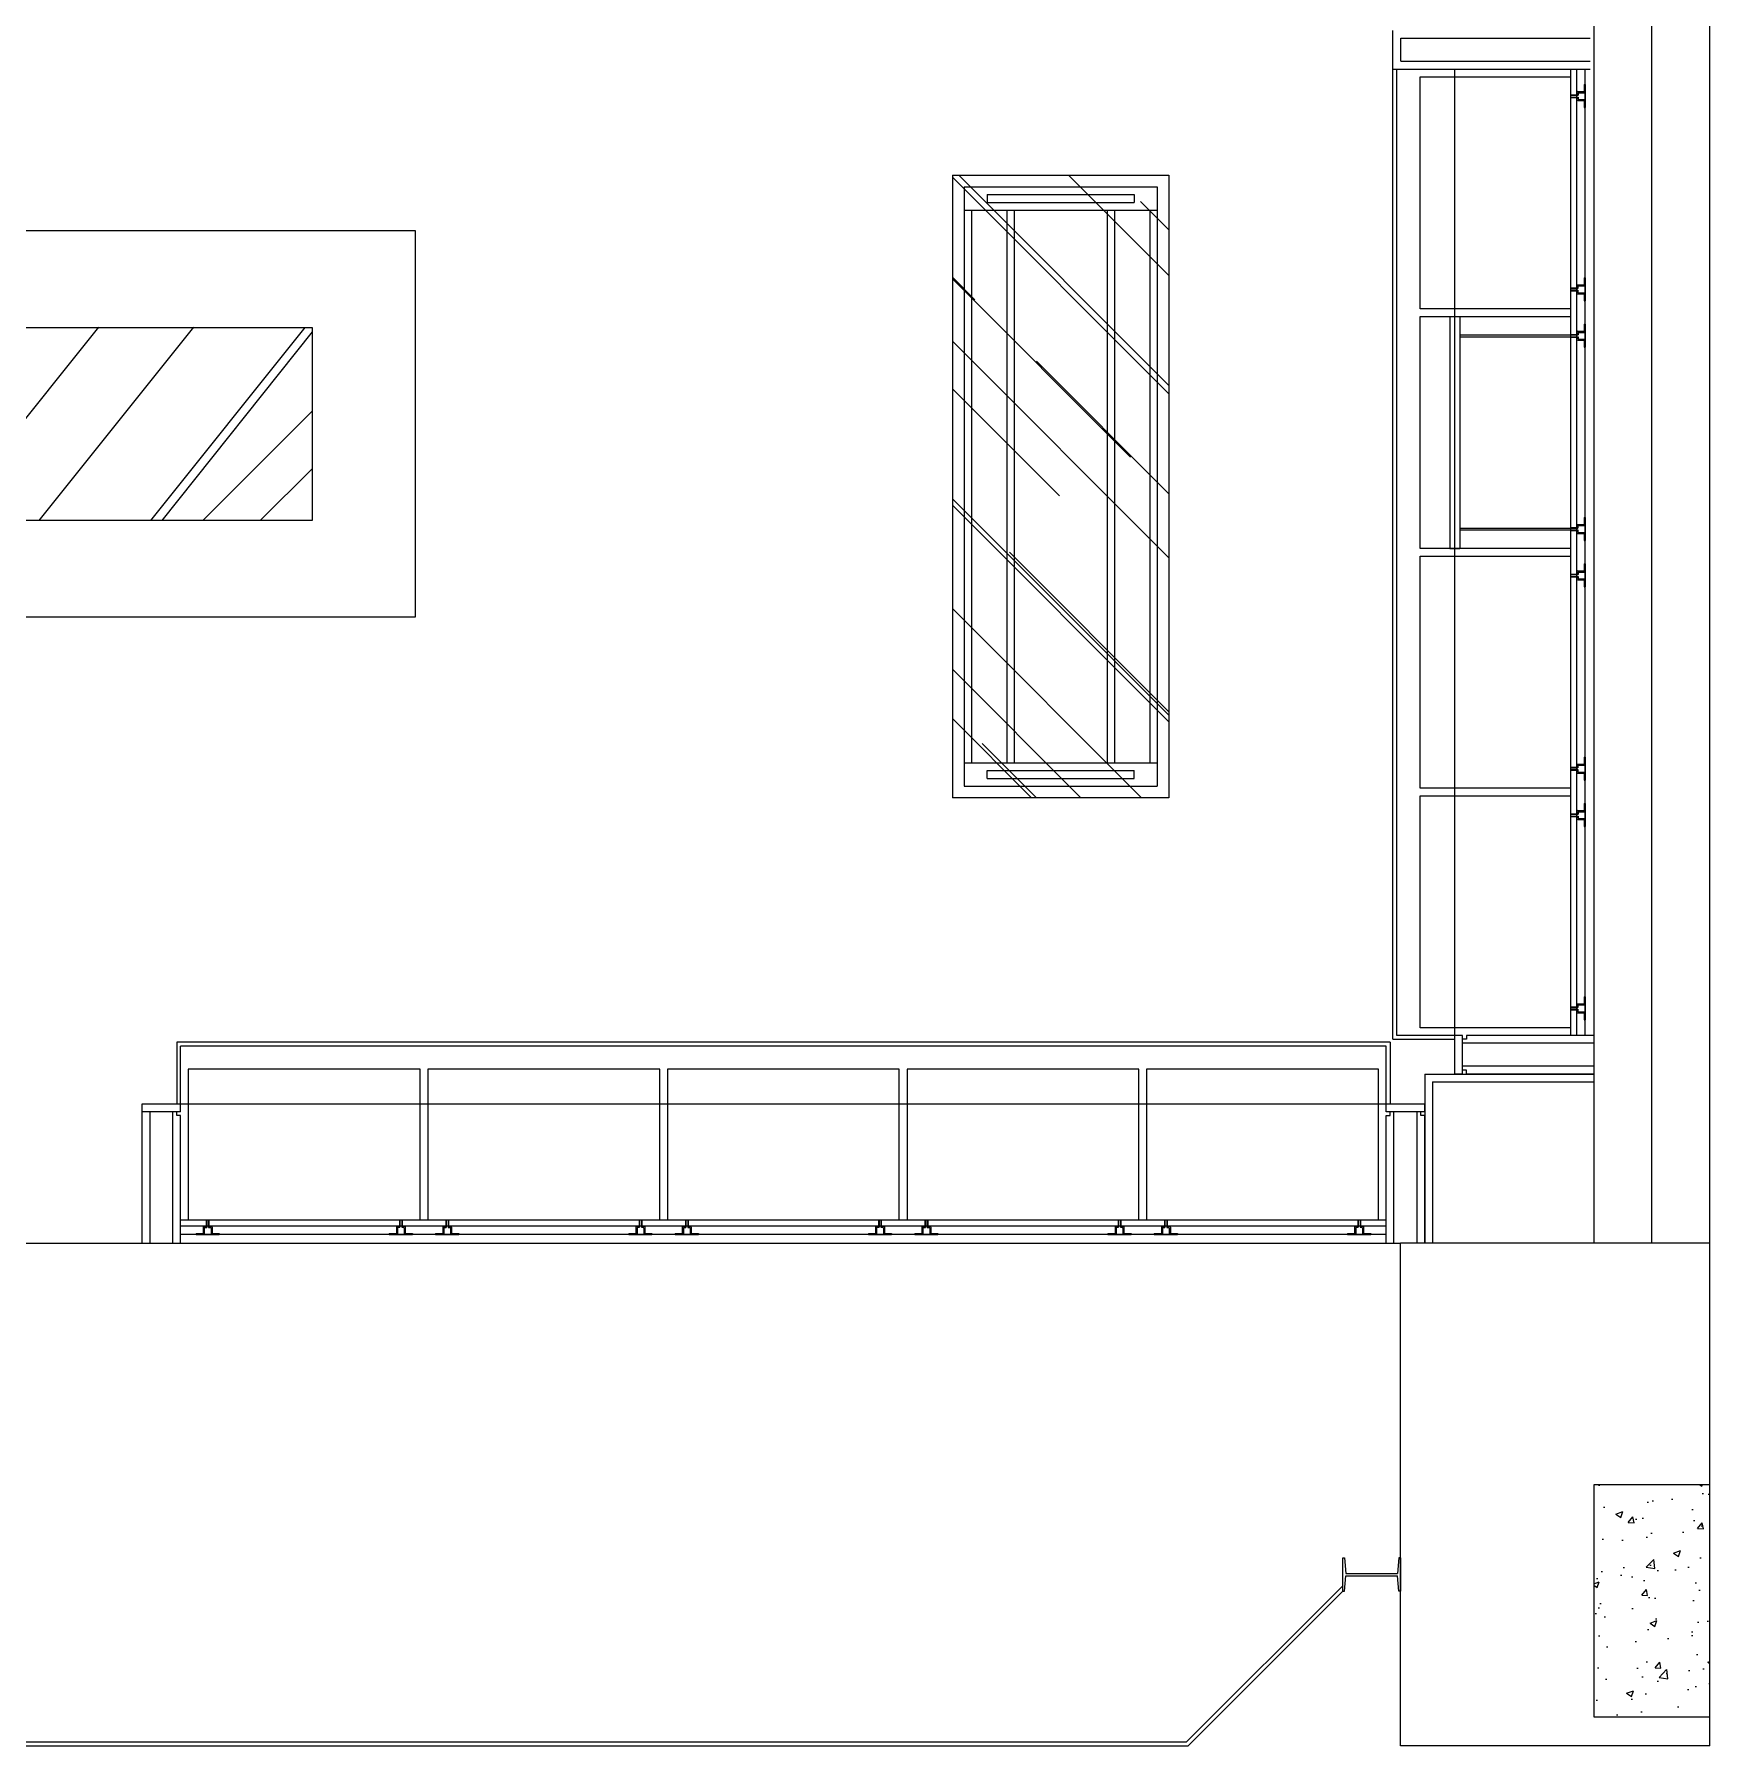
# Model space of a CAD drawing. Extents: x 1231 to 2855, y 3260 to 5268.
# Drawn here: x 2370.7 to 2804.3, y 3695 to 4137.8 of the extents above; entities that cross this region are included whole.
import ezdxf

# ---------------------------------------------------------------- set-up
doc = ezdxf.new("R2010")
doc.units = 0
doc.header["$LTSCALE"] = 20
doc.header["$MEASUREMENT"] = 0
for name, color, linetype in [('ACO', 2, 'CONTINUOUS'), ('COTAS', 4, 'CONTINUOUS'), ('MADEIRA', 1, 'CONTINUOUS'), ('METAL', 2, 'CONTINUOUS'), ('MOB', 1, 'CONTINUOUS'), ('PAREDE', 251, 'CONTINUOUS'), ('PILAR', 5, 'CONTINUOUS'), ('VIDRO', 3, 'CONTINUOUS')]:
    doc.layers.add(name, color=color, linetype=linetype)

# ---------------------------------------------------------------- blocks, each defined once
blk = doc.blocks.new('i1')
at = {"layer": 'METAL'}
for p, q in [((8703.43, 171.12), (8703.43, 179.72)), ((8703.43, 179.72), (8703.93, 179.72)), ((8703.93, 179.72), (8704.23, 175.72)), ((8717.93, 179.72), (8717.63, 175.72)), ((8718.43, 179.72), (8717.93, 179.72)), ((8718.43, 171.12), (8718.43, 179.72)), ((8703.93, 171.12), (8704.23, 175.12)), ((8717.63, 175.72), (8704.23, 175.72)), ((8717.63, 175.12), (8704.23, 175.12)), ((8717.93, 171.12), (8717.63, 175.12)), ((8703.43, 171.12), (8703.93, 171.12)), ((8718.43, 171.12), (8717.93, 171.12))]:
    blk.add_line(p, q, dxfattribs=at)

msp = doc.modelspace()

# ---------------------------------------------------------------- hatches: boundary and pattern name
at = {"layer": 'ACO'}
h = msp.add_hatch(dxfattribs=at)
h.set_pattern_fill('AR-CONC', color=6, scale=2.5, style=0)
h.set_pattern_definition([(50, (0, 0), (17.931505, -1.568803), [1.875, -20.625]), (355, (0, 0), (-3.46878, 18.8048), [1.5, -16.5]), (100.4514, (1.494, -0.13), (14.462735, 17.23599), [1.593505, -17.52855]), (46.1842, (0, 5), (26.68103, -4.13798), [2.8125, -30.9375]), (96.6356, (2.223, 4.655), (23.36657, 24.35295), [2.39026, -26.29283]), (351.1842, (0, 5), (23.36655, 24.35297), [2.25, -24.75]), (21, (2.5, 3.75), (14.922676, -10.06547), [1.875, -20.625]), (326, (2.5, 3.75), (6.08288, 18.12875), [1.5, -16.5]), (71.4514, (3.744, 2.911), (21.005566, 8.06326), [1.593505, -17.52855]), (37.5, (0, 0), (0.303996, 8.322346), [0, -16.3, 0, -16.75, 0, -16.5625]), (7.5, (0, 0), (6.576738, 9.860293), [0, -9.55, 0, -15.925, 0, -6.3125]), (327.5, (-5.575, 0), (13.345561, -0.563872), [0, -6.25, 0, -19.5, 0, -25.875]), (317.5, (-8.075, 0), (14.579654, 2.502625), [0, -8.125, 0, -12.95, 0, -18.375])])
h.paths.add_polyline_path([(2774.34, 3702.51), (2804.34, 3702.51), (2804.34, 3762.51), (2774.34, 3762.51)])
at = {"layer": 'VIDRO'}
h = msp.add_hatch(dxfattribs=at)
h.set_pattern_fill('AR-RROOF', color=124, scale=30, angle=855, style=0)
h.set_pattern_definition([(135, (7243.245, 8884.41), (-67.88225, 25.45584), [450, -60, 150, -30]), (135, (7204.425, 8902.018), (-7.00036, -49.42676), [90, -9.9, 180, -22.5]), (135, (7214.607, 8876.986), (-124.521504, 96.09581), [240, -42, 120, -30])])
h.paths.add_polyline_path([(2608.35, 4101.27), (2664.35, 4101.27), (2664.35, 3940.27), (2608.35, 3940.27)])

# ---------------------------------------------------------------- linework, layer by layer
at = {"layer": 'ACO'}
for p, q in [((2768.36, 4122.12), (2769.96, 4122.12)), ((2769.96, 4122.72), (2769.96, 4122.12)), ((2770.16, 4122.92), (2771.81, 4122.92)), ((2770.24, 4122.44), (2770.24, 4122.02)), ((2770.44, 4122.64), (2772.11, 4122.64)), ((2771.81, 4124.77), (2772.11, 4124.77)), ((2771.81, 4124.77), (2771.81, 4122.92)), ((2772.11, 4124.77), (2772.11, 4118.77)), ((2768.36, 4122.02), (2770.24, 4122.02)), ((2768.36, 4121.52), (2770.24, 4121.52)), ((2768.36, 4121.42), (2769.96, 4121.42)), ((2769.96, 4121.42), (2769.96, 4120.82)), ((2770.16, 4120.62), (2771.81, 4120.62)), ((2770.24, 4121.52), (2770.24, 4121.1)), ((2770.44, 4120.9), (2772.11, 4120.9)), ((2771.81, 4120.62), (2771.81, 4118.77)), ((2771.81, 4118.77), (2772.11, 4118.77)), ((2622.39, 4092.27), (2622.39, 3949.27)), ((2624.3, 4092.27), (2624.3, 3949.27)), ((2648.39, 4092.27), (2648.39, 3949.27)), ((2650.3, 4092.27), (2650.3, 3949.27)), ((2771.8, 4074.77), (2771.8, 4072.92)), ((2771.8, 4074.77), (2772.1, 4074.77)), ((2772.1, 4074.77), (2772.1, 4068.77)), ((2768.35, 4072.12), (2769.95, 4072.12)), ((2768.35, 4072.02), (2770.23, 4072.02)), ((2768.35, 4071.52), (2770.23, 4071.52)), ((2768.35, 4071.42), (2769.95, 4071.42)), ((2769.95, 4072.72), (2769.95, 4072.12)), ((2769.95, 4071.42), (2769.95, 4070.82)), ((2770.15, 4072.92), (2771.8, 4072.92)), ((2770.15, 4070.62), (2771.8, 4070.62)), ((2770.23, 4072.44), (2770.23, 4072.02)), ((2770.23, 4071.52), (2770.23, 4071.1)), ((2770.43, 4072.64), (2772.1, 4072.64)), ((2770.43, 4070.9), (2772.1, 4070.9)), ((2771.8, 4070.62), (2771.8, 4068.77)), ((2771.8, 4068.77), (2772.1, 4068.77)), ((2768.36, 4060.12), (2769.96, 4060.12)), ((2769.96, 4060.72), (2769.96, 4060.12)), ((2770.16, 4060.92), (2771.81, 4060.92)), ((2770.24, 4060.44), (2770.24, 4060.02)), ((2770.44, 4060.64), (2772.11, 4060.64)), ((2771.81, 4062.77), (2771.81, 4060.92)), ((2771.81, 4062.77), (2772.11, 4062.77)), ((2772.11, 4062.77), (2772.11, 4056.77)), ((2768.36, 4060.02), (2770.24, 4060.02)), ((2768.36, 4059.52), (2770.24, 4059.52)), ((2768.36, 4059.42), (2769.96, 4059.42)), ((2769.96, 4059.42), (2769.96, 4058.82)), ((2770.16, 4058.62), (2771.81, 4058.62)), ((2770.24, 4059.52), (2770.24, 4059.1)), ((2770.44, 4058.9), (2772.11, 4058.9)), ((2771.81, 4058.62), (2771.81, 4056.77)), ((2771.81, 4056.77), (2772.11, 4056.77)), ((2771.8, 4012.77), (2772.1, 4012.77)), ((2771.8, 4012.77), (2771.8, 4010.92)), ((2772.1, 4012.77), (2772.1, 4006.77)), ((2768.35, 4010.12), (2769.95, 4010.12)), ((2768.35, 4010.02), (2770.23, 4010.02)), ((2768.35, 4009.52), (2770.23, 4009.52)), ((2768.35, 4009.42), (2769.95, 4009.42)), ((2769.95, 4010.72), (2769.95, 4010.12)), ((2769.95, 4009.42), (2769.95, 4008.82)), ((2770.15, 4010.92), (2771.8, 4010.92)), ((2770.15, 4008.62), (2771.8, 4008.62)), ((2770.23, 4010.44), (2770.23, 4010.02)), ((2770.23, 4009.52), (2770.23, 4009.1)), ((2770.43, 4010.64), (2772.1, 4010.64)), ((2770.43, 4008.9), (2772.1, 4008.9)), ((2771.8, 4008.62), (2771.8, 4006.77)), ((2771.8, 4006.77), (2772.1, 4006.77)), ((2769.96, 3998.72), (2769.96, 3998.12)), ((2770.16, 3998.92), (2771.81, 3998.92)), ((2770.24, 3998.44), (2770.24, 3998.02)), ((2770.44, 3998.64), (2772.11, 3998.64)), ((2771.81, 4000.77), (2771.81, 3998.92)), ((2771.81, 4000.77), (2772.11, 4000.77)), ((2772.11, 4000.77), (2772.11, 3994.77)), ((2768.36, 3998.12), (2769.96, 3998.12)), ((2768.36, 3998.02), (2770.24, 3998.02)), ((2768.36, 3997.52), (2770.24, 3997.52)), ((2768.36, 3997.42), (2769.96, 3997.42)), ((2769.96, 3997.42), (2769.96, 3996.82)), ((2770.16, 3996.62), (2771.81, 3996.62)), ((2770.24, 3997.52), (2770.24, 3997.1)), ((2770.44, 3996.9), (2772.11, 3996.9)), ((2771.81, 3996.62), (2771.81, 3994.77)), ((2771.81, 3994.77), (2772.11, 3994.77)), ((2771.8, 3950.77), (2772.1, 3950.77)), ((2771.8, 3950.77), (2771.8, 3948.92)), ((2772.1, 3950.77), (2772.1, 3944.77)), ((2768.35, 3948.12), (2769.95, 3948.12)), ((2768.35, 3948.02), (2770.23, 3948.02)), ((2768.35, 3947.52), (2770.23, 3947.52)), ((2768.35, 3947.42), (2769.95, 3947.42)), ((2769.95, 3948.72), (2769.95, 3948.12)), ((2769.95, 3947.42), (2769.95, 3946.82)), ((2770.15, 3948.92), (2771.8, 3948.92)), ((2770.15, 3946.62), (2771.8, 3946.62)), ((2770.23, 3948.44), (2770.23, 3948.02)), ((2770.23, 3947.52), (2770.23, 3947.1)), ((2770.43, 3948.64), (2772.1, 3948.64)), ((2770.43, 3946.9), (2772.1, 3946.9)), ((2771.8, 3946.62), (2771.8, 3944.77)), ((2771.8, 3944.77), (2772.1, 3944.77)), ((2769.96, 3936.72), (2769.96, 3936.12)), ((2770.16, 3936.92), (2771.81, 3936.92)), ((2770.24, 3936.44), (2770.24, 3936.02)), ((2770.44, 3936.64), (2772.11, 3936.64)), ((2771.81, 3938.77), (2771.81, 3936.92)), ((2771.81, 3938.77), (2772.11, 3938.77)), ((2772.11, 3938.77), (2772.11, 3932.77)), ((2768.36, 3936.12), (2769.96, 3936.12)), ((2768.36, 3936.02), (2770.24, 3936.02)), ((2768.36, 3935.52), (2770.24, 3935.52)), ((2768.36, 3935.42), (2769.96, 3935.42)), ((2769.96, 3935.42), (2769.96, 3934.82)), ((2770.16, 3934.62), (2771.81, 3934.62)), ((2770.24, 3935.52), (2770.24, 3935.1)), ((2770.44, 3934.9), (2772.11, 3934.9)), ((2771.81, 3934.62), (2771.81, 3932.77)), ((2771.81, 3932.77), (2772.11, 3932.77)), ((2771.8, 3888.77), (2771.8, 3886.92)), ((2771.8, 3888.77), (2772.1, 3888.77)), ((2772.1, 3888.77), (2772.1, 3882.77)), ((2768.35, 3886.12), (2769.95, 3886.12)), ((2768.35, 3886.02), (2770.23, 3886.02)), ((2768.35, 3885.52), (2770.23, 3885.52)), ((2768.35, 3885.42), (2769.95, 3885.42)), ((2769.95, 3886.72), (2769.95, 3886.12)), ((2769.95, 3885.42), (2769.95, 3884.82)), ((2770.15, 3886.92), (2771.8, 3886.92)), ((2770.15, 3884.62), (2771.8, 3884.62)), ((2770.23, 3886.44), (2770.23, 3886.02)), ((2770.23, 3885.52), (2770.23, 3885.1)), ((2770.43, 3886.64), (2772.1, 3886.64)), ((2770.43, 3884.9), (2772.1, 3884.9)), ((2771.8, 3884.62), (2771.8, 3882.77)), ((2771.8, 3882.77), (2772.1, 3882.77)), ((2771.8, 3882.77), (2772.1, 3882.77)), ((2771.8, 3882.77), (2772.1, 3882.77)), ((2415.24, 3831), (2415.24, 3829.4)), ((2415.34, 3831), (2415.34, 3829.12)), ((2415.84, 3831), (2415.84, 3829.12)), ((2415.94, 3831), (2415.94, 3829.4)), ((2465.24, 3831.01), (2465.24, 3829.41)), ((2465.34, 3831.01), (2465.34, 3829.13)), ((2465.84, 3831.01), (2465.84, 3829.13)), ((2465.94, 3831.01), (2465.94, 3829.41)), ((2477.24, 3831), (2477.24, 3829.4)), ((2477.34, 3831), (2477.34, 3829.12)), ((2477.84, 3831), (2477.84, 3829.12)), ((2477.94, 3831), (2477.94, 3829.4)), ((2527.24, 3831.01), (2527.24, 3829.41)), ((2527.34, 3831.01), (2527.34, 3829.13)), ((2527.84, 3831.01), (2527.84, 3829.13)), ((2527.94, 3831.01), (2527.94, 3829.41)), ((2539.24, 3831), (2539.24, 3829.4)), ((2539.34, 3831), (2539.34, 3829.12)), ((2539.84, 3831), (2539.84, 3829.12)), ((2539.94, 3831), (2539.94, 3829.4)), ((2589.24, 3831.01), (2589.24, 3829.41)), ((2589.34, 3831.01), (2589.34, 3829.13)), ((2589.84, 3831.01), (2589.84, 3829.13)), ((2589.94, 3831.01), (2589.94, 3829.41)), ((2601.24, 3831), (2601.24, 3829.4)), ((2601.34, 3831), (2601.34, 3829.12)), ((2601.84, 3831), (2601.84, 3829.12)), ((2601.94, 3831), (2601.94, 3829.4)), ((2651.24, 3831.01), (2651.24, 3829.41)), ((2651.34, 3831.01), (2651.34, 3829.13)), ((2651.84, 3831.01), (2651.84, 3829.13)), ((2651.94, 3831.01), (2651.94, 3829.41)), ((2663.24, 3831), (2663.24, 3829.4)), ((2663.34, 3831), (2663.34, 3829.12)), ((2663.84, 3831), (2663.84, 3829.12)), ((2663.94, 3831), (2663.94, 3829.4)), ((2713.24, 3831.01), (2713.24, 3829.41)), ((2713.34, 3831.01), (2713.34, 3829.13)), ((2713.84, 3831.01), (2713.84, 3829.13)), ((2713.94, 3831.01), (2713.94, 3829.41)), ((2412.59, 3827.55), (2412.59, 3827.25)), ((2412.59, 3827.55), (2414.44, 3827.55)), ((2412.59, 3827.25), (2418.59, 3827.25)), ((2414.44, 3829.2), (2414.44, 3827.55)), ((2414.64, 3829.4), (2415.24, 3829.4)), ((2414.72, 3828.92), (2414.72, 3827.25)), ((2414.92, 3829.12), (2415.34, 3829.12)), ((2415.84, 3829.12), (2416.26, 3829.12)), ((2415.94, 3829.4), (2416.54, 3829.4)), ((2416.46, 3828.92), (2416.46, 3827.25)), ((2416.74, 3829.2), (2416.74, 3827.55)), ((2416.74, 3827.55), (2418.59, 3827.55)), ((2418.59, 3827.55), (2418.59, 3827.25)), ((2462.59, 3827.56), (2464.44, 3827.56)), ((2462.59, 3827.56), (2462.59, 3827.26)), ((2462.59, 3827.26), (2468.59, 3827.26)), ((2464.44, 3829.21), (2464.44, 3827.56)), ((2464.64, 3829.41), (2465.24, 3829.41)), ((2464.72, 3828.93), (2464.72, 3827.26)), ((2464.92, 3829.13), (2465.34, 3829.13)), ((2465.84, 3829.13), (2466.26, 3829.13)), ((2465.94, 3829.41), (2466.54, 3829.41)), ((2466.46, 3828.93), (2466.46, 3827.26)), ((2466.74, 3829.21), (2466.74, 3827.56)), ((2466.74, 3827.56), (2468.59, 3827.56)), ((2468.59, 3827.56), (2468.59, 3827.26)), ((2474.59, 3827.55), (2474.59, 3827.25)), ((2474.59, 3827.55), (2476.44, 3827.55)), ((2474.59, 3827.25), (2480.59, 3827.25)), ((2476.44, 3829.2), (2476.44, 3827.55)), ((2476.64, 3829.4), (2477.24, 3829.4)), ((2476.72, 3828.92), (2476.72, 3827.25)), ((2476.92, 3829.12), (2477.34, 3829.12)), ((2477.84, 3829.12), (2478.26, 3829.12)), ((2477.94, 3829.4), (2478.54, 3829.4)), ((2478.46, 3828.92), (2478.46, 3827.25)), ((2478.74, 3829.2), (2478.74, 3827.55)), ((2478.74, 3827.55), (2480.59, 3827.55)), ((2480.59, 3827.55), (2480.59, 3827.25)), ((2524.59, 3827.56), (2526.44, 3827.56)), ((2524.59, 3827.56), (2524.59, 3827.26)), ((2524.59, 3827.26), (2530.59, 3827.26)), ((2526.44, 3829.21), (2526.44, 3827.56)), ((2526.64, 3829.41), (2527.24, 3829.41)), ((2526.72, 3828.93), (2526.72, 3827.26)), ((2526.92, 3829.13), (2527.34, 3829.13)), ((2527.84, 3829.13), (2528.26, 3829.13)), ((2527.94, 3829.41), (2528.54, 3829.41)), ((2528.46, 3828.93), (2528.46, 3827.26)), ((2528.74, 3829.21), (2528.74, 3827.56)), ((2528.74, 3827.56), (2530.59, 3827.56)), ((2530.59, 3827.56), (2530.59, 3827.26)), ((2536.59, 3827.55), (2538.44, 3827.55)), ((2536.59, 3827.55), (2536.59, 3827.25)), ((2536.59, 3827.25), (2542.59, 3827.25)), ((2538.44, 3829.2), (2538.44, 3827.55)), ((2538.64, 3829.4), (2539.24, 3829.4)), ((2538.72, 3828.92), (2538.72, 3827.25)), ((2538.92, 3829.12), (2539.34, 3829.12)), ((2539.84, 3829.12), (2540.26, 3829.12)), ((2539.94, 3829.4), (2540.54, 3829.4)), ((2540.46, 3828.92), (2540.46, 3827.25)), ((2540.74, 3829.2), (2540.74, 3827.55)), ((2540.74, 3827.55), (2542.59, 3827.55)), ((2542.59, 3827.55), (2542.59, 3827.25)), ((2586.59, 3827.56), (2586.59, 3827.26)), ((2586.59, 3827.56), (2588.44, 3827.56)), ((2586.59, 3827.26), (2592.59, 3827.26)), ((2588.44, 3829.21), (2588.44, 3827.56)), ((2588.64, 3829.41), (2589.24, 3829.41)), ((2588.72, 3828.93), (2588.72, 3827.26)), ((2588.92, 3829.13), (2589.34, 3829.13)), ((2589.84, 3829.13), (2590.26, 3829.13)), ((2589.94, 3829.41), (2590.54, 3829.41)), ((2590.46, 3828.93), (2590.46, 3827.26)), ((2590.74, 3829.21), (2590.74, 3827.56)), ((2590.74, 3827.56), (2592.59, 3827.56)), ((2592.59, 3827.56), (2592.59, 3827.26)), ((2598.59, 3827.55), (2600.44, 3827.55)), ((2598.59, 3827.55), (2598.59, 3827.25)), ((2598.59, 3827.25), (2604.59, 3827.25)), ((2600.44, 3829.2), (2600.44, 3827.55)), ((2600.64, 3829.4), (2601.24, 3829.4)), ((2600.72, 3828.92), (2600.72, 3827.25)), ((2600.92, 3829.12), (2601.34, 3829.12)), ((2601.84, 3829.12), (2602.26, 3829.12)), ((2601.94, 3829.4), (2602.54, 3829.4)), ((2602.46, 3828.92), (2602.46, 3827.25)), ((2602.74, 3829.2), (2602.74, 3827.55)), ((2602.74, 3827.55), (2604.59, 3827.55)), ((2604.59, 3827.55), (2604.59, 3827.25)), ((2648.59, 3827.56), (2648.59, 3827.26)), ((2648.59, 3827.56), (2650.44, 3827.56)), ((2648.59, 3827.26), (2654.59, 3827.26)), ((2650.44, 3829.21), (2650.44, 3827.56)), ((2650.64, 3829.41), (2651.24, 3829.41)), ((2650.72, 3828.93), (2650.72, 3827.26)), ((2650.92, 3829.13), (2651.34, 3829.13)), ((2651.84, 3829.13), (2652.26, 3829.13)), ((2651.94, 3829.41), (2652.54, 3829.41)), ((2652.46, 3828.93), (2652.46, 3827.26)), ((2652.74, 3829.21), (2652.74, 3827.56)), ((2652.74, 3827.56), (2654.59, 3827.56)), ((2654.59, 3827.56), (2654.59, 3827.26)), ((2660.59, 3827.55), (2662.44, 3827.55)), ((2660.59, 3827.55), (2660.59, 3827.25)), ((2660.59, 3827.25), (2666.59, 3827.25)), ((2662.44, 3829.2), (2662.44, 3827.55)), ((2662.64, 3829.4), (2663.24, 3829.4)), ((2662.72, 3828.92), (2662.72, 3827.25)), ((2662.92, 3829.12), (2663.34, 3829.12)), ((2663.84, 3829.12), (2664.26, 3829.12)), ((2663.94, 3829.4), (2664.54, 3829.4)), ((2664.46, 3828.92), (2664.46, 3827.25)), ((2664.74, 3829.2), (2664.74, 3827.55)), ((2664.74, 3827.55), (2666.59, 3827.55)), ((2666.59, 3827.55), (2666.59, 3827.25)), ((2710.59, 3827.56), (2712.44, 3827.56)), ((2710.59, 3827.56), (2710.59, 3827.26)), ((2710.59, 3827.26), (2716.59, 3827.26)), ((2712.44, 3829.21), (2712.44, 3827.56)), ((2712.64, 3829.41), (2713.24, 3829.41)), ((2712.72, 3828.93), (2712.72, 3827.26)), ((2712.92, 3829.13), (2713.34, 3829.13)), ((2713.84, 3829.13), (2714.26, 3829.13)), ((2713.94, 3829.41), (2714.54, 3829.41)), ((2714.46, 3828.93), (2714.46, 3827.26)), ((2714.74, 3829.21), (2714.74, 3827.56)), ((2714.74, 3827.56), (2716.59, 3827.56)), ((2716.59, 3827.56), (2716.59, 3827.26)), ((2716.59, 3827.56), (2716.59, 3827.26)), ((2716.59, 3827.56), (2716.59, 3827.26))]:
    msp.add_line(p, q, dxfattribs=at)
at = {"layer": 'ACO', "color": 6}
for p, q in [((2737.08, 4064.77), (2737.08, 4004.77)), ((2737.08, 4064.77), (2739.62, 4064.77)), ((2739.62, 4064.77), (2739.62, 4004.77)), ((2739.62, 4060.02), (2768.35, 4060.02)), ((2739.62, 4059.52), (2768.35, 4059.52)), ((2739.62, 4010.02), (2768.35, 4010.02)), ((2739.62, 4009.52), (2768.35, 4009.52)), ((2737.08, 4004.77), (2739.62, 4004.77))]:
    msp.add_line(p, q, dxfattribs=at)
at = {"layer": 'ACO'}
for centre, start, end in [((2770.16, 4122.72), 90, 180), ((2770.44, 4122.44), 90, 180), ((2770.16, 4120.82), 180, 270), ((2770.44, 4121.1), 180, 270), ((2770.15, 4072.72), 90, 180), ((2770.15, 4070.82), 180, 270), ((2770.43, 4072.44), 90, 180), ((2770.43, 4071.1), 180, 270), ((2770.16, 4060.72), 90, 180), ((2770.44, 4060.44), 90, 180), ((2770.16, 4058.82), 180, 270), ((2770.44, 4059.1), 180, 270), ((2770.15, 4010.72), 90, 180), ((2770.15, 4008.82), 180, 270), ((2770.43, 4010.44), 90, 180), ((2770.43, 4009.1), 180, 270), ((2770.16, 3998.72), 90, 180), ((2770.44, 3998.44), 90, 180), ((2770.16, 3996.82), 180, 270), ((2770.44, 3997.1), 180, 270), ((2770.15, 3948.72), 90, 180), ((2770.15, 3946.82), 180, 270), ((2770.43, 3948.44), 90, 180), ((2770.43, 3947.1), 180, 270), ((2770.16, 3936.72), 90, 180), ((2770.44, 3936.44), 90, 180), ((2770.16, 3934.82), 180, 270), ((2770.44, 3935.1), 180, 270), ((2770.15, 3886.72), 90, 180), ((2770.15, 3884.82), 180, 270), ((2770.43, 3886.44), 90, 180), ((2770.43, 3885.1), 180, 270), ((2414.64, 3829.2), 90, 180), ((2414.92, 3828.92), 90, 180), ((2416.26, 3828.92), 0, 90), ((2416.54, 3829.2), 0, 90), ((2464.64, 3829.21), 90, 180), ((2464.92, 3828.93), 90, 180), ((2466.26, 3828.93), 0, 90), ((2466.54, 3829.21), 0, 90), ((2476.64, 3829.2), 90, 180), ((2476.92, 3828.92), 90, 180), ((2478.26, 3828.92), 0, 90), ((2478.54, 3829.2), 0, 90), ((2526.64, 3829.21), 90, 180), ((2526.92, 3828.93), 90, 180), ((2528.26, 3828.93), 0, 90), ((2528.54, 3829.21), 0, 90), ((2538.64, 3829.2), 90, 180), ((2538.92, 3828.92), 90, 180), ((2540.26, 3828.92), 0, 90), ((2540.54, 3829.2), 0, 90), ((2588.64, 3829.21), 90, 180), ((2588.92, 3828.93), 90, 180), ((2590.26, 3828.93), 0, 90), ((2590.54, 3829.21), 0, 90), ((2600.64, 3829.2), 90, 180), ((2600.92, 3828.92), 90, 180), ((2602.26, 3828.92), 0, 90), ((2602.54, 3829.2), 0, 90), ((2650.64, 3829.21), 90, 180), ((2650.92, 3828.93), 90, 180), ((2652.26, 3828.93), 0, 90), ((2652.54, 3829.21), 0, 90), ((2662.64, 3829.2), 90, 180), ((2662.92, 3828.92), 90, 180), ((2664.26, 3828.92), 0, 90), ((2664.54, 3829.2), 0, 90), ((2712.64, 3829.21), 90, 180), ((2712.92, 3828.93), 90, 180), ((2714.26, 3828.93), 0, 90), ((2714.54, 3829.21), 0, 90)]:
    msp.add_arc(centre, 0.2, start, end, dxfattribs=at)
at = {"layer": 'COTAS'}
for p, q in [((2774.34, 4128.77), (2774.34, 3878.77)), ((2398.59, 3861.01), (2398.59, 3825.01)), ((2400.59, 3859.01), (2400.59, 3825.01))]:
    msp.add_line(p, q, dxfattribs=at)
at = {"layer": 'MADEIRA', "color": 4}
for p, q in [((2722.35, 4128.77), (2722.35, 4138.77)), ((2724.35, 4136.77), (2773.35, 4136.77)), ((2724.35, 4130.77), (2724.35, 4136.77)), ((2722.35, 4128.77), (2773.35, 4128.77)), ((2724.35, 4130.77), (2773.35, 4130.77)), ((2772.11, 3878.77), (2772.11, 4128.77)), ((2740.35, 3878.77), (2738.35, 3878.77)), ((2738.35, 3868.77), (2738.35, 3878.77)), ((2740.35, 3868.77), (2740.35, 3878.77)), ((2741.35, 3878.77), (2741.35, 3877.77)), ((2741.35, 3877.77), (2740.35, 3877.77)), ((2741.35, 3869.77), (2740.35, 3869.77)), ((2741.35, 3868.77), (2741.35, 3869.77)), ((2730.59, 3868.77), (2730.59, 3825.01)), ((2730.59, 3868.77), (2774.34, 3868.77)), ((2732.59, 3866.77), (2732.59, 3825.01)), ((2732.59, 3866.77), (2774.34, 3866.77)), ((2740.35, 3868.77), (2738.35, 3868.77)), ((2408.59, 3861.01), (2398.59, 3861.01)), ((2408.59, 3859.01), (2408.59, 3861.01)), ((2730.59, 3861.01), (2720.59, 3861.01)), ((2720.59, 3859.01), (2720.59, 3861.01)), ((2730.59, 3859.01), (2730.59, 3861.01)), ((2408.59, 3859.01), (2398.59, 3859.01)), ((2406.59, 3825.01), (2406.59, 3859.01)), ((2407.59, 3858.01), (2407.59, 3859.01)), ((2408.59, 3858.01), (2407.59, 3858.01)), ((2408.59, 3825.01), (2408.59, 3858.01)), ((2730.59, 3859.01), (2720.59, 3859.01)), ((2720.59, 3858.01), (2721.59, 3858.01)), ((2721.59, 3858.01), (2721.59, 3859.01)), ((2729.59, 3858.01), (2729.59, 3859.01)), ((2730.59, 3858.01), (2729.59, 3858.01)), ((2720.59, 3827.25), (2408.59, 3827.25))]:
    msp.add_line(p, q, dxfattribs=at)
at = {"layer": 'MADEIRA', "color": 41}
for p, q in [((2722.35, 3877.77), (2722.35, 4128.77)), ((2407.6, 3877.01), (2407.59, 3861.01)), ((2721.59, 3877.01), (2407.6, 3877.01)), ((2721.59, 3877.01), (2721.59, 3861.01)), ((2722.35, 3877.77), (2738.35, 3877.77))]:
    msp.add_line(p, q, dxfattribs=at)
at = {"layer": 'MADEIRA', "color": 124}
for p, q in [((2723.35, 3878.77), (2723.35, 4128.77)), ((2738.35, 3878.77), (2723.35, 3878.77)), ((2720.59, 3876.01), (2408.59, 3876.01)), ((2408.59, 3861.01), (2408.59, 3876.01)), ((2720.59, 3861.01), (2720.59, 3876.01))]:
    msp.add_line(p, q, dxfattribs=at)
at = {"layer": 'MADEIRA', "color": 6, "linetype": 'Continuous'}
for p, q in [((2738.35, 3878.77), (2738.35, 4128.77)), ((2720.59, 3861.01), (2408.59, 3861.01))]:
    msp.add_line(p, q, dxfattribs=at)
at = {"layer": 'MADEIRA'}
for p, q in [((2769.95, 3878.77), (2769.95, 4128.77)), ((2611.35, 4098.27), (2661.35, 4098.27)), ((2611.35, 4098.27), (2611.35, 4092.27)), ((2661.35, 4098.27), (2661.35, 4092.27)), ((2611.35, 4092.27), (2661.35, 4092.27)), ((2611.35, 3949.27), (2611.35, 3943.27)), ((2611.35, 3949.27), (2661.35, 3949.27)), ((2661.35, 3949.27), (2661.35, 3943.27)), ((2611.35, 3943.27), (2661.35, 3943.27)), ((2720.59, 3829.41), (2408.59, 3829.41)), ((2079.34, 3825.01), (2724.34, 3825.01))]:
    msp.add_line(p, q, dxfattribs=at)
for points in [[(2768.35, 4066.77), (2729.35, 4066.77), (2729.35, 4126.77), (2768.35, 4126.77)], [(2768.35, 4004.77), (2729.35, 4004.77), (2729.35, 4064.77), (2768.35, 4064.77)], [(2768.35, 3942.77), (2729.35, 3942.77), (2729.35, 4002.77), (2768.35, 4002.77)], [(2768.35, 3880.77), (2729.35, 3880.77), (2729.35, 3940.77), (2768.35, 3940.77)], [(2470.59, 3831.01), (2470.59, 3870.01), (2410.59, 3870.01), (2410.59, 3831.01)], [(2532.59, 3831.01), (2532.59, 3870.01), (2472.59, 3870.01), (2472.59, 3831.01)], [(2594.59, 3831.01), (2594.59, 3870.01), (2534.59, 3870.01), (2534.59, 3831.01)], [(2656.59, 3831.01), (2656.59, 3870.01), (2596.59, 3870.01), (2596.59, 3831.01)], [(2718.59, 3831.01), (2718.59, 3870.01), (2658.59, 3870.01), (2658.59, 3831.01)]]:
    msp.add_lwpolyline(points, dxfattribs=at)
at = {"layer": 'MOB'}
for p, q in [((2768.35, 3878.77), (2768.35, 4128.77)), ((2720.59, 3831.01), (2408.59, 3831.01))]:
    msp.add_line(p, q, dxfattribs=at)
at = {"layer": 'MOB', "color": 41, "linetype": 'Continuous'}
for p, q in [((2387.32, 4061.96), (2347.31, 4011.97)), ((2411.93, 4061.95), (2371.91, 4011.96)), ((2440.78, 4061.94), (2400.76, 4011.95)), ((2442.63, 4060.82), (2403.73, 4011.95)), ((2442.63, 4040.22), (2414.34, 4011.95)), ((2442.62, 4025.37), (2429.19, 4011.94))]:
    msp.add_line(p, q, dxfattribs=at)
at = {"layer": 'MOB', "color": 4}
for p, q in [((2774.35, 3878.77), (2741.35, 3878.77)), ((2774.35, 3876.77), (2740.35, 3876.77)), ((2774.35, 3870.77), (2740.35, 3870.77)), ((2774.35, 3868.77), (2741.35, 3868.77)), ((2720.59, 3825.01), (2720.59, 3858.01)), ((2722.59, 3825.01), (2722.59, 3859.01)), ((2728.59, 3825.01), (2728.59, 3859.01)), ((2730.59, 3825.01), (2730.59, 3858.01))]:
    msp.add_line(p, q, dxfattribs=at)
at = {"layer": 'PAREDE'}
for p, q in [((2804.34, 3695.01), (2804.35, 4187.51)), ((2774.35, 4142.51), (2774.34, 3825.01)), ((2789.34, 3825.01), (2789.35, 4142.51)), ((2724.34, 3695.01), (2724.34, 3825.01)), ((2804.34, 3825.01), (2724.34, 3825.01)), ((2804.34, 3695.01), (2724.34, 3695.01))]:
    msp.add_line(p, q, dxfattribs=at)
at = {"layer": 'PILAR', "linetype": 'Continuous'}
msp.add_lwpolyline([(2774.34, 3702.51), (2804.34, 3702.51), (2804.34, 3762.51), (2774.34, 3762.51)], close=True, dxfattribs=at)
at = {"layer": 'VIDRO'}
for p, q in [((2608.35, 4101.27), (2608.35, 3940.27)), ((2608.35, 4101.27), (2664.35, 4101.27)), ((2664.35, 4101.27), (2664.35, 3940.27)), ((2617.35, 4096.27), (2617.35, 4094.27)), ((2617.35, 4096.27), (2655.35, 4096.27)), ((2655.35, 4096.27), (2655.35, 4094.27)), ((2611.35, 4092.27), (2611.35, 3949.27)), ((2613.3, 4092.27), (2613.3, 3949.27)), ((2617.35, 4094.27), (2655.35, 4094.27)), ((2659.39, 4092.27), (2659.39, 3949.27)), ((2661.35, 4092.27), (2661.35, 3949.27)), ((2617.35, 3945.27), (2617.35, 3947.27)), ((2617.35, 3947.27), (2655.35, 3947.27)), ((2617.35, 3945.27), (2655.35, 3945.27)), ((2655.35, 3945.27), (2655.35, 3947.27)), ((2664.35, 3940.27), (2608.35, 3940.27))]:
    msp.add_line(p, q, dxfattribs=at)
at = {"layer": 'VIDRO', "linetype": 'Continuous'}
for p, q in [((2709.35, 3736.42), (2668.91, 3696.01)), ((2709.34, 3735.01), (2669.32, 3695.01)), ((2134.37, 3695.01), (2669.32, 3695.01)), ((2134.78, 3696.01), (2668.91, 3696.01))]:
    msp.add_line(p, q, dxfattribs=at)
for points in [[(2269.33, 3986.96), (2269.33, 4086.96), (2469.33, 4086.96), (2469.33, 3986.96)], [(2302.62, 4011.98), (2302.62, 4061.94), (2442.63, 4061.94), (2442.63, 4011.98)]]:
    msp.add_lwpolyline(points, close=True, dxfattribs=at)

# ---------------------------------------------------------------- block references
at = {"layer": 'COTAS', "xscale": -1}
msp.add_blockref('i1', (11427.78, 3563.88), dxfattribs=at)

doc.saveas('drawing.dxf')
